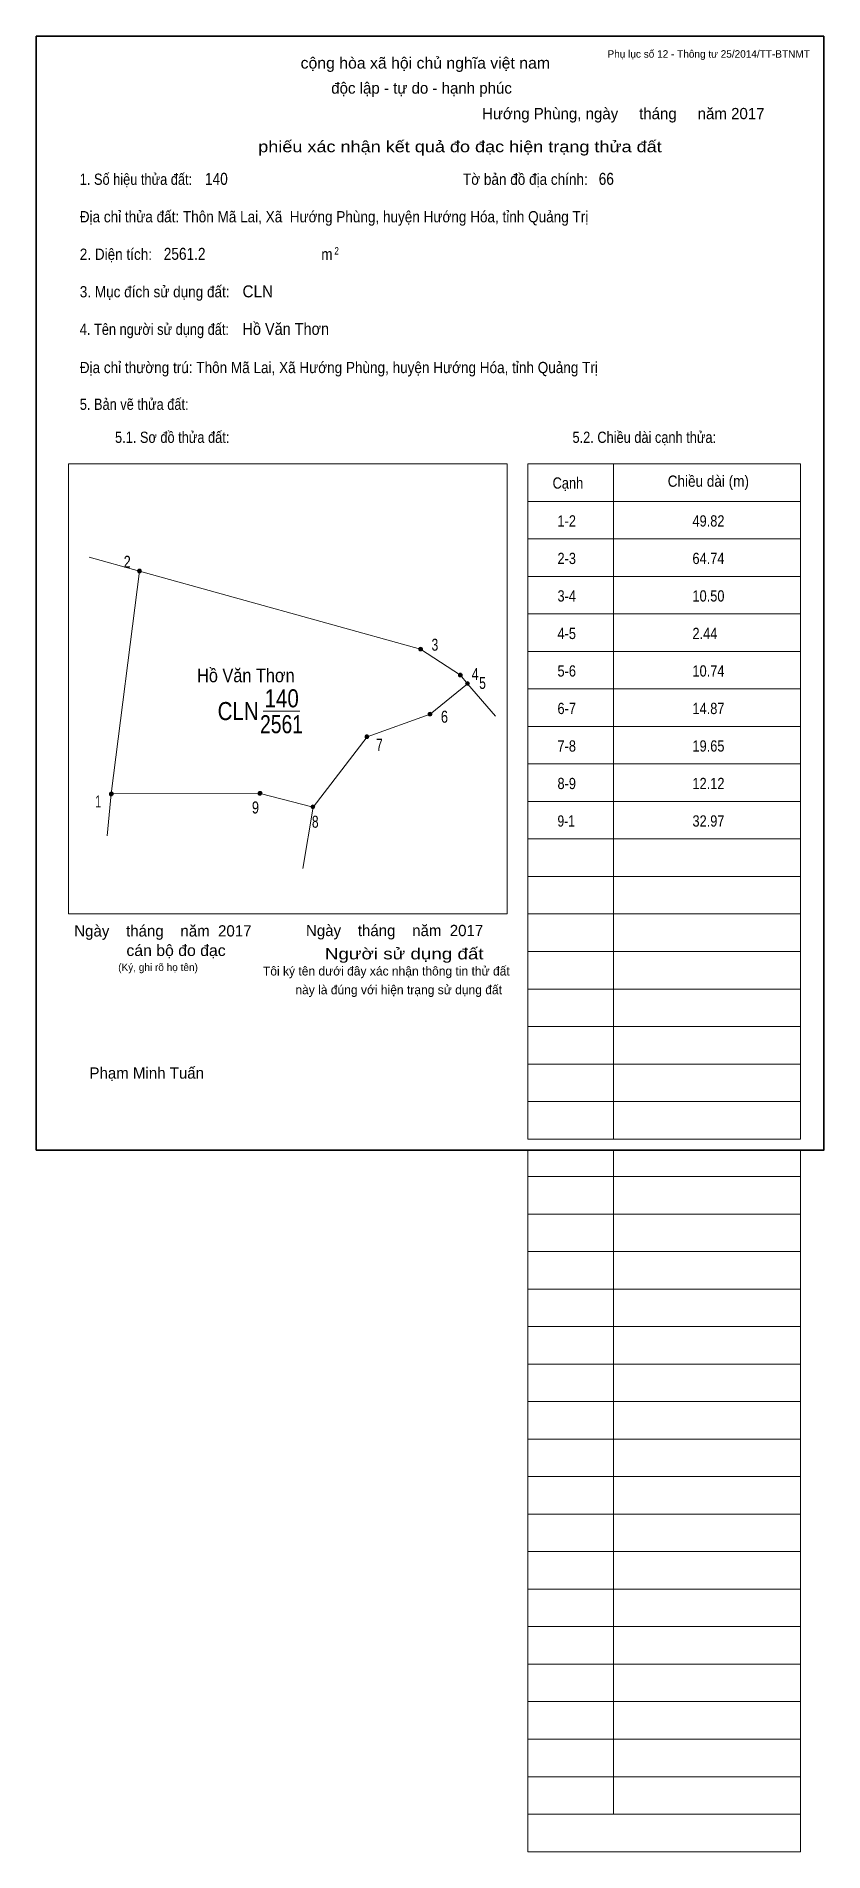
# Model space of a CAD drawing. Header units: centimetres. Extents: x 0 to 21, y -18.7 to 29.7.
import ezdxf
from ezdxf.enums import TextEntityAlignment as Align

# ---------------------------------------------------------------- set-up
doc = ezdxf.new("R2010")
doc.units = ezdxf.units.CM
doc.header["$LTSCALE"] = 0.12
for name, color, linetype in [('2', 7, 'Continuous'), ('3', 7, 'Continuous'), ('30', 7, 'Continuous'), ('34', 7, 'Continuous'), ('4', 7, 'Continuous'), ('5', 7, 'Continuous')]:
    doc.layers.add(name, color=color, linetype=linetype)
for name, color, linetype, lineweight in [('32', 7, 'Continuous', 13), ('6', 7, 'Continuous', 13), ('63', 7, 'Continuous', 13), ('7', 7, 'Continuous', 13)]:
    doc.layers.add(name, color=color, linetype=linetype, lineweight=lineweight)

msp = doc.modelspace()

# ---------------------------------------------------------------- hatches: boundary and pattern name
at = {"layer": '32'}
for points in [[(2.8004, 15.4446, 1), (2.7004, 15.4446, 1)], [(10.3018, 13.3618, 1), (10.2018, 13.3618, 1)], [(11.3588, 12.6704, 1), (11.2588, 12.6704, 1)], [(11.55, 12.4479, 1), (11.45, 12.4479, 1)], [(10.5507, 11.6302, 1), (10.4507, 11.6302, 1)], [(8.8672, 11.0289, 1), (8.7672, 11.0289, 1)], [(2.05, 9.5005, 1), (1.95, 9.5005, 1)], [(6.0147, 9.5173, 1), (5.9147, 9.5173, 1)], [(7.4265, 9.1566, 1), (7.3265, 9.1566, 1)]]:
    msp.add_hatch(color=256, dxfattribs=at).paths.add_polyline_path(points)

# ---------------------------------------------------------------- linework, layer by layer
for centre in [(2.7504, 15.4446), (10.2518, 13.3618), (11.3088, 12.6704), (11.5, 12.4479), (10.5007, 11.6302), (8.8172, 11.0289), (2, 9.5005), (5.9647, 9.5173), (7.3765, 9.1566)]:
    msp.add_circle(centre, 0.05, dxfattribs=at)
at = {"layer": '6'}
for p, q in [((2.75, 15.44), (1.41, 15.81)), ((2, 9.5), (2.75, 15.44)), ((11.5, 12.44), (12.25, 11.57)), ((2, 9.5), (1.89, 8.38)), ((7.38, 9.15), (7.11, 7.51))]:
    msp.add_line(p, q, dxfattribs=at)
for points in [[(11.5, 12.44), (11.31, 12.67), (10.25, 13.36), (2.75, 15.44)], [(11.5, 12.44), (10.5, 11.63), (8.82, 11.02), (7.38, 9.15)], [(7.38, 9.15), (5.97, 9.51), (2, 9.5)]]:
    msp.add_lwpolyline(points, dxfattribs=at)
at = {"layer": '63'}
for p, q in [((0.86, 18.3), (12.56, 18.3)), ((0.86, 6.3), (0.86, 18.3)), ((12.56, 6.3), (12.56, 18.3)), ((13.11, 18.3), (20.38, 18.3)), ((13.11, 0.3), (13.11, 18.3)), ((15.39, 0.3), (15.39, 18.3)), ((20.38, 0.3), (20.38, 18.3)), ((13.11, 17.3), (20.38, 17.3)), ((13.11, 16.3), (20.38, 16.3)), ((13.11, 15.3), (20.38, 15.3)), ((13.11, 14.3), (20.38, 14.3)), ((13.11, 13.3), (20.38, 13.3)), ((13.11, 12.3), (20.38, 12.3)), ((13.11, 11.3), (20.38, 11.3)), ((13.11, 10.3), (20.38, 10.3)), ((13.11, 9.3), (20.38, 9.3)), ((13.11, 8.3), (20.38, 8.3)), ((13.11, 7.3), (20.38, 7.3)), ((0.86, 6.3), (12.56, 6.3)), ((13.11, 6.3), (20.38, 6.3)), ((13.11, 5.3), (20.38, 5.3)), ((13.11, 4.3), (20.38, 4.3)), ((13.11, 3.3), (20.38, 3.3)), ((13.11, 2.3), (20.38, 2.3)), ((13.11, 1.3), (20.38, 1.3)), ((13.11, 0.3), (20.38, 0.3)), ((13.11, -18.7), (13.11, 0)), ((15.39, -17.7), (15.39, 0)), ((20.38, -18.7), (20.38, 0)), ((13.11, -0.7), (20.38, -0.7)), ((13.11, -0.7), (20.38, -0.7)), ((13.11, -1.7), (20.38, -1.7)), ((13.11, -2.7), (20.38, -2.7)), ((13.11, -3.7), (20.38, -3.7)), ((13.11, -4.7), (20.38, -4.7)), ((13.11, -5.7), (20.38, -5.7)), ((13.11, -6.7), (20.38, -6.7)), ((13.11, -7.7), (20.38, -7.7)), ((13.11, -8.7), (20.38, -8.7)), ((13.11, -9.7), (20.38, -9.7)), ((13.11, -10.7), (20.38, -10.7)), ((13.11, -11.7), (20.38, -11.7)), ((13.11, -12.7), (20.38, -12.7)), ((13.11, -13.7), (20.38, -13.7)), ((13.11, -14.7), (20.38, -14.7)), ((13.11, -15.7), (20.38, -15.7)), ((13.11, -16.7), (20.38, -16.7)), ((13.11, -17.7), (20.38, -17.7)), ((13.11, -18.7), (20.38, -18.7))]:
    msp.add_line(p, q, dxfattribs=at)
at = {"layer": '63', "lineweight": 35}
msp.add_lwpolyline([(0, 0), (0, 29.7), (21, 29.7), (21, 0)], close=True, dxfattribs=at)
at = {"layer": '7'}
msp.add_line((6.05, 11.71), (7.03, 11.71), dxfattribs=at)

# ---------------------------------------------------------------- texts
at = {"layer": '2', "width": 0.9}
msp.add_text('Hồ Văn Thơn', height=0.3607, dxfattribs=at).set_placement((5.59, 12.48), align=Align.CENTER)
at = {"layer": '3', "width": 0.85}
msp.add_text('CLN', height=0.481, dxfattribs=at).set_placement((5.93, 11.47), align=Align.RIGHT)
at = {"layer": '30'}
for s, width, p in [('1-2', 0.85, (13.9, 16.63)), ('49.82', 0.85, (17.5, 16.63)), ('2-3', 0.85, (13.9, 15.63)), ('64.74', 0.85, (17.5, 15.63)), ('3-4', 0.85, (13.9, 14.63)), ('10.50', 0.85, (17.5, 14.63)), ('4-5', 0.85, (13.9, 13.63)), ('2.44', 0.85, (17.5, 13.63)), ('5-6', 0.85, (13.9, 12.63)), ('10.74', 0.85, (17.5, 12.63)), ('6-7', 0.85, (13.9, 11.63)), ('14.87', 0.85, (17.5, 11.63)), ('7-8', 0.85, (13.9, 10.63)), ('19.65', 0.85, (17.5, 10.63)), ('8-9', 0.85, (13.9, 9.63)), ('12.12', 0.85, (17.5, 9.63)), ('9-1', 0.8, (13.9, 8.63)), ('32.97', 0.85, (17.5, 8.63))]:
    msp.add_text(s, height=0.3, dxfattribs=dict(at, width=width)).set_placement(p)
at = {"layer": '32'}
for s, width, p in [('2', 0.8, (2.425, 15.53)), ('3', 0.75, (10.63, 13.32)), ('4', 0.8, (11.705, 12.54)), ('5', 0.75, (11.9, 12.3)), ('6', 0.8, (10.885, 11.4)), ('7', 0.75, (9.15, 10.65)), ('1', 0.65, (1.65, 9.14)), ('9', 0.8, (5.845, 8.98)), ('8', 0.75, (7.44, 8.6))]:
    msp.add_text(s, height=0.32, dxfattribs=dict(at, width=width)).set_placement(p, align=Align.CENTER)
at = {"layer": '34'}
for s, width, p in [('140', 0.85, (4.5, 25.74)), ('66', 0.85, (15, 25.74)), ('2561.2', 0.85, (3.4, 23.74)), ('CLN', 0.95, (5.5, 22.74)), ('Hồ Văn Thơn', 0.9, (5.5, 21.74))]:
    msp.add_text(s, height=0.32, dxfattribs=dict(at, width=width)).set_placement(p)
at = {"layer": '4', "width": 0.85}
msp.add_text('140', height=0.481, dxfattribs=at).set_placement((6.545, 11.81), align=Align.CENTER)
at = {"layer": '5', "width": 0.8}
msp.add_text('2561', height=0.481, dxfattribs=at).set_placement((6.54, 11.12), align=Align.CENTER)
at = {"layer": '63', "width": 1.05}
msp.add_text('cộng hòa xã hội chủ nghĩa việt nam', height=0.3, dxfattribs=at).set_placement((10.375, 28.84), align=Align.CENTER)
at = {"layer": '63'}
for s, height, p in [('Phụ lục số 12 - Thông tư 25/2014/TT-BTNMT', 0.2, (20.63, 29.13)), ('Ngày    tháng    năm  2017', 0.3, (5.74, 5.7)), ('Ngày    tháng    năm  2017', 0.3, (11.92, 5.71)), ('(Ký, ghi rõ họ tên)', 0.2, (4.31, 4.78))]:
    msp.add_text(s, height=height, dxfattribs=at).set_placement(p, align=Align.RIGHT)
for s, height, p in [('độc lập - tự do - hạnh phúc', 0.3, (10.275, 28.17)), ('Hướng Phùng, ngày     tháng     năm 2017', 0.3, (15.655, 27.49)), ('Tôi ký tên dưới đây xác nhận thông tin thử đất', 0.24, (9.335, 4.66)), ('này là đúng với hiện trạng sử dụng đất', 0.24, (9.665, 4.16)), ('Phạm Minh Tuấn', 0.3, (2.945, 1.91))]:
    msp.add_text(s, height=height, dxfattribs=at).set_placement(p, align=Align.CENTER)
for s, width, p in [('phiếu xác nhận kết quả đo đạc hiện trạng thửa đất', 1.2, (16.68, 26.61)), ('cán bộ đo đạc', 1.05, (5.05, 5.18)), ('Người sử dụng đất', 1.25, (11.93, 5.09))]:
    msp.add_text(s, height=0.3, dxfattribs=dict(at, width=width)).set_placement(p, align=Align.RIGHT)
for s, height, width, p in [('1. Số hiệu thửa đất:', 0.3, 0.85, (1.16, 25.74)), ('Tờ bản đồ địa chính:', 0.3, 0.9, (11.38, 25.74)), ('Địa chỉ thửa đất: Thôn Mã Lai, Xã  Hướng Phùng, huyện Hướng Hóa, tỉnh Quảng Trị', 0.3, 0.9, (1.16, 24.74)), ('2. Diện tích:', 0.3, 0.9, (1.16, 23.74)), ('m', 0.3, 0.9, (7.6, 23.74)), ('2', 0.2, 0.8, (7.95, 23.88)), ('3. Mục đích sử dụng đất:', 0.3, 0.9, (1.16, 22.74)), ('4. Tên người sử dụng đất:', 0.3, 0.85, (1.16, 21.74)), ('Địa chỉ thường trú: Thôn Mã Lai, Xã Hướng Phùng, huyện Hướng Hóa, tỉnh Quảng Trị', 0.3, 0.9, (1.16, 20.72)), ('5. Bản vẽ thửa đất:', 0.3, 0.85, (1.16, 19.74)), ('5.1. Sơ đồ thửa đất:', 0.3, 0.85, (2.1, 18.86)), ('5.2. Chiều dài cạnh thửa:', 0.3, 0.85, (14.3, 18.86)), ('Cạnh', 0.3, 0.85, (13.77, 17.64)), ('Chiều dài (m)', 0.3, 0.9, (16.84, 17.69))]:
    msp.add_text(s, height=height, dxfattribs=dict(at, width=width)).set_placement(p)

doc.saveas('drawing.dxf')
